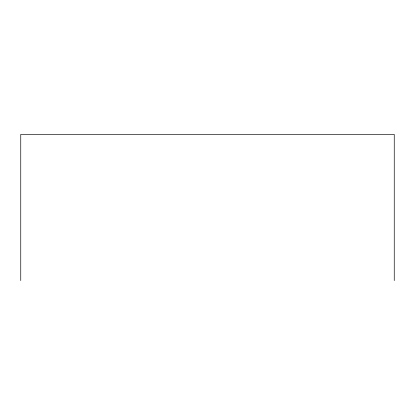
<?xml version="1.0" encoding="UTF-8"?>
<svg xmlns="http://www.w3.org/2000/svg" width="415" height="415" viewBox="0 0 415 415"><rect width="100%" height="100%" fill="white"/><g stroke="black" fill="none" stroke-linecap="round" stroke-linejoin="round"><path stroke-width="0.62" d="M394.25 280.587L394.25 134.413L20.75 134.413L20.75 280.587"/></g></svg>
